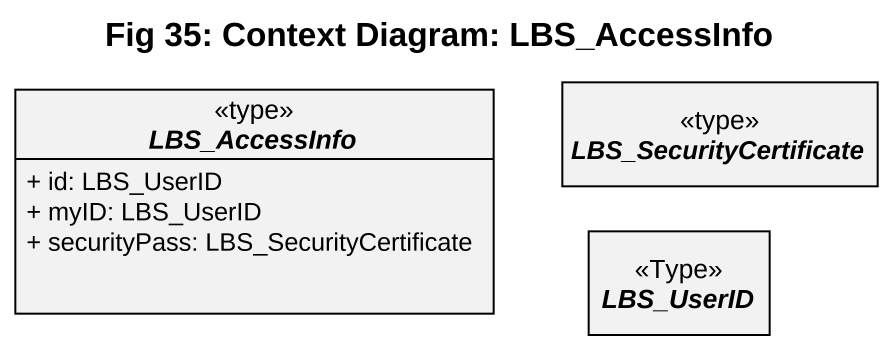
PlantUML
@startuml
title Fig 35: Context Diagram: LBS_AccessInfo
hide circle
hide empty members
skinparam classAttributeIconSize 0
abstract class LBS_AccessInfo <<type>> {
  + id: LBS_UserID
  + myID: LBS_UserID
  + securityPass: LBS_SecurityCertificate
}
abstract class LBS_SecurityCertificate <<type>>
abstract class LBS_UserID <<Type>>
@enduml
